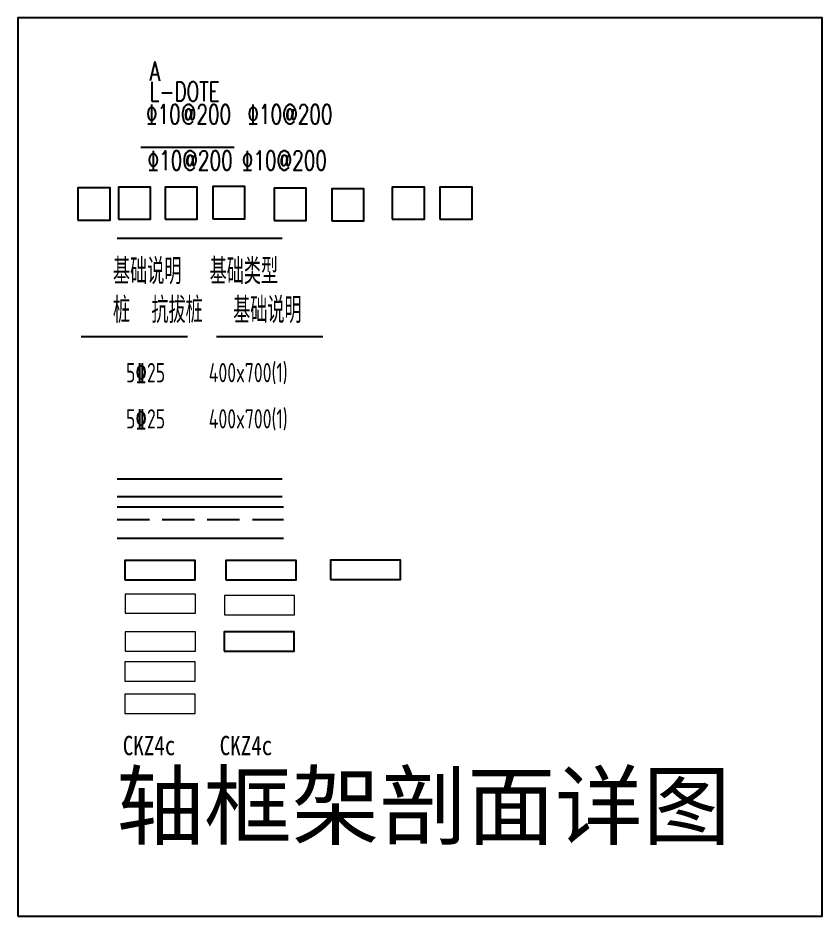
# Model space of a CAD drawing. Header units: millimetres. Extents: x 2998490 to 15040601, y 444546 to 7822218.
# Drawn here: x 14026562 to 14039059, y 7708385 to 7722341 of the extents above; entities that cross this region are included whole.
import ezdxf

# ---------------------------------------------------------------- set-up
doc = ezdxf.new("R2010")
doc.units = ezdxf.units.MM
doc.header["$LTSCALE"] = 2000
for name, pattern in [('ACAD_ISO02W100', [15, 12, -3]), ('CONTINOUS', [0]), ('DASH', [0.35, 0.25, -0.1]), ('DOTE', [2.42, 2, -0.2, 0.02, -0.2])]:
    doc.linetypes.add(name, pattern=pattern)
for name, color, linetype in [('3-AXIS', 3, 'Continuous'), ('3-AXIS_TEXT', 7, 'Continuous'), ('3-ban', 84, 'Continuous'), ('3-ban-hatch', 9, 'Continuous'), ('3-ban-rein', 1, 'Continuous'), ('3-ban设备基础', 3, 'Continuous'), ('3-column-DOWN', 232, 'Continuous'), ('3-column-DOWN-jichu', 232, 'Continuous'), ('3-COLUMN-UP', 2, 'Continuous'), ('3-dcl', 3, 'Continuous'), ('3-dote', 43, 'DOTE'), ('3-dote-axis', 214, 'Continuous'), ('3-HATCH', 8, 'Continuous'), ('3-hole', 3, 'Continuous'), ('3-jichu', 4, 'Continuous'), ('3-jichu-说明', 4, 'Continuous'), ('3-jichu桩', 4, 'Continuous'), ('3-jichu桩HATCH', 8, 'Continuous'), ('3-jichu类型', 43, 'Continuous'), ('3-jichu试验桩', 4, 'Continuous'), ('3-liang-rein-X', 54, 'Continuous'), ('3-liang-rein-Y', 130, 'Continuous'), ('3-liang-R截面-X', 50, 'Continuous'), ('3-liang-R截面-Y', 70, 'Continuous'), ('3-liang-s', 120, 'Continuous'), ('3-liang-s-1', 44, 'Continuous'), ('3-liang-xu', 120, 'DASH'), ('3-liang-xucl', 70, 'Continuous'), ('3-liang-xuRein', 73, 'CONTINOUS'), ('3-qiang-DOWN', 5, 'Continuous'), ('3-qiang-hatch', 8, 'Continuous'), ('3-qiang-UP', 2, 'Continuous'), ('3-柱墙定位', 205, 'Continuous'), ('3-柱钢筋', 7, 'Continuous'), ('3-标题', 4, 'Continuous'), ('3-沉降观测点', 6, 'Continuous'), ('3-装饰线脚', 7, 'Continuous'), ('31-beam-text', 54, 'Continuous'), ('31-column-text', 50, 'Continuous'), ('图框', 7, 'Continuous')]:
    doc.layers.add(name, color=color, linetype=linetype)
for name, color, linetype, lineweight in [('3-对图', 1, 'Continuous', 5), ('3-引线', 9, 'Continuous', 15), ('3-檩条', 200, 'Continuous', 5), ('3-虚线', 6, 'ACAD_ISO02W100', 13), ('3-零部件', 73, 'Continuous', 5)]:
    doc.layers.add(name, color=color, linetype=linetype, lineweight=lineweight)
doc.styles.add('ST', font='NSimSun.ttf', dxfattribs={"height": 1})
doc.styles.add('TSSD_Rein', font='Tssdeng.shx', dxfattribs={"width": 0.7, "bigfont": 'hztxt.shx'})
doc.styles.add('宋体', font='NSimSun-18030.ttf')
doc.styles.add('汉字', font='tj-romans1.shx', dxfattribs={"width": 0.7, "bigfont": 'tjhztxt.shx'})

msp = doc.modelspace()

# ---------------------------------------------------------------- linework, layer by layer
at = {"layer": '3-ban-rein'}
msp.add_line((14028471.9, 7720333.3), (14029924.2, 7720333.3), dxfattribs=at)
at = {"layer": '3-ban设备基础'}
msp.add_lwpolyline([(14029765.2, 7712500.8), (14030855.9, 7712500.8), (14030855.9, 7712800.8), (14029765.2, 7712800.8)], close=True, dxfattribs=at)
at = {"layer": '3-column-DOWN'}
msp.add_lwpolyline([(14028848.1, 7719213.8), (14029348.1, 7719213.8), (14029348.1, 7719713.8), (14028848.1, 7719713.8)], close=True, dxfattribs=at)
at = {"layer": '3-column-DOWN-jichu'}
msp.add_lwpolyline([(14028124.4, 7719213.8), (14028624.4, 7719213.8), (14028624.4, 7719713.8), (14028124.4, 7719713.8)], close=True, dxfattribs=at)
at = {"layer": '3-COLUMN-UP'}
msp.add_lwpolyline([(14027493.7, 7719201), (14027993.7, 7719201), (14027993.7, 7719701), (14027493.7, 7719701)], close=True, dxfattribs=at)
at = {"layer": '3-dcl'}
msp.add_lwpolyline([(14030541.6, 7719194.9), (14031041.6, 7719194.9), (14031041.6, 7719694.9), (14030541.6, 7719694.9)], close=True, dxfattribs=at)
at = {"layer": '3-dote'}
msp.add_line((14027545.1, 7717390.2), (14029197.4, 7717390.2), dxfattribs=at)
at = {"layer": '3-dote-axis'}
msp.add_line((14029646.1, 7717390.2), (14031298.4, 7717390.2), dxfattribs=at)
at = {"layer": '3-HATCH'}
msp.add_lwpolyline([(14031438.1, 7719188.3), (14031938.1, 7719188.3), (14031938.1, 7719688.3), (14031438.1, 7719688.3)], close=True, dxfattribs=at)
at = {"layer": '3-hole'}
msp.add_lwpolyline([(14029589.1, 7719220.4), (14030089.1, 7719220.4), (14030089.1, 7719720.4), (14029589.1, 7719720.4)], close=True, dxfattribs=at)
at = {"layer": '3-jichu'}
msp.add_line((14028105, 7718921.2), (14030670, 7718921.2), dxfattribs=at)
at = {"layer": '3-liang-s'}
msp.add_line((14028105, 7715177.6), (14030670, 7715177.6), dxfattribs=at)
at = {"layer": '3-liang-s-1'}
msp.add_line((14028105, 7714903.4), (14030670, 7714903.4), dxfattribs=at)
at = {"layer": '3-liang-xu'}
msp.add_line((14028105, 7714545.6), (14030687.7, 7714545.6), dxfattribs=at)
at = {"layer": '3-liang-xucl'}
msp.add_line((14028105, 7714741.6), (14030687.7, 7714741.6), dxfattribs=at)
at = {"layer": '3-liang-xuRein'}
msp.add_line((14028105, 7714257.4), (14030687.7, 7714257.4), dxfattribs=at)
at = {"layer": '3-qiang-DOWN'}
msp.add_lwpolyline([(14029793.2, 7713611.7), (14030883.8, 7713611.7), (14030883.8, 7713911.7), (14029793.2, 7713911.7)], close=True, dxfattribs=at)
at = {"layer": '3-qiang-hatch'}
msp.add_lwpolyline([(14031417.3, 7713616.4), (14032508, 7713616.4), (14032508, 7713916.4), (14031417.3, 7713916.4)], close=True, dxfattribs=at)
at = {"layer": '3-qiang-UP'}
msp.add_lwpolyline([(14028224.6, 7713611.7), (14029315.2, 7713611.7), (14029315.2, 7713911.7), (14028224.6, 7713911.7)], close=True, dxfattribs=at)
at = {"layer": '3-对图'}
msp.add_lwpolyline([(14029770.6, 7713067.4), (14030861.3, 7713067.4), (14030861.3, 7713367.4), (14029770.6, 7713367.4)], close=True, dxfattribs=at)
at = {"layer": '3-引线'}
msp.add_lwpolyline([(14028224.6, 7711532.3), (14029315.2, 7711532.3), (14029315.2, 7711832.3), (14028224.6, 7711832.3)], close=True, dxfattribs=at)
at = {"layer": '3-檩条'}
msp.add_lwpolyline([(14028228.9, 7713089.2), (14029319.6, 7713089.2), (14029319.6, 7713389.2), (14028228.9, 7713389.2)], close=True, dxfattribs=at)
at = {"layer": '3-沉降观测点'}
msp.add_lwpolyline([(14033119.1, 7719213.8), (14033619.1, 7719213.8), (14033619.1, 7719713.8), (14033119.1, 7719713.8)], close=True, dxfattribs=at)
at = {"layer": '3-虚线'}
msp.add_lwpolyline([(14028224.6, 7712035.4), (14029315.2, 7712035.4), (14029315.2, 7712335.4), (14028224.6, 7712335.4)], close=True, dxfattribs=at)
at = {"layer": '3-装饰线脚'}
msp.add_lwpolyline([(14032380.3, 7719213.8), (14032880.3, 7719213.8), (14032880.3, 7719713.8), (14032380.3, 7719713.8)], close=True, dxfattribs=at)
at = {"layer": '3-零部件'}
msp.add_lwpolyline([(14028228.9, 7712500.8), (14029319.6, 7712500.8), (14029319.6, 7712800.8), (14028228.9, 7712800.8)], close=True, dxfattribs=at)
at = {"layer": '图框'}
msp.add_lwpolyline([(14026562.4, 7708385), (14039058.7, 7708385), (14039058.7, 7722341.2), (14026562.4, 7722341.2)], close=True, dxfattribs=at)

# ---------------------------------------------------------------- texts
at = {"layer": '3-AXIS', "style": '汉字', "width": 0.7}
msp.add_text('A', height=300, dxfattribs=at).set_placement((14028607.1, 7721362.3))
at = {"layer": '3-AXIS_TEXT', "style": '汉字', "width": 0.7}
msp.add_text('L-DOTE', height=300, dxfattribs=at).set_placement((14028607.1, 7721048))
at = {"layer": '3-ban', "style": '汉字', "width": 0.7}
msp.add_text('%%13110@200', height=300, dxfattribs=at).set_placement((14028552, 7720693.9))
at = {"layer": '3-ban-hatch', "style": '汉字', "width": 0.7}
msp.add_text('%%13110@200', height=300, dxfattribs=at).set_placement((14030127.8, 7720693.9))
at = {"layer": '3-jichu-说明', "style": '汉字', "width": 0.7}
msp.add_text('基础说明', height=400, dxfattribs=at).set_placement((14028039.3, 7718203.5))
at = {"layer": '3-jichu桩', "style": '汉字', "width": 0.7}
msp.add_text('桩', height=400, dxfattribs=at).set_placement((14028039.3, 7717600.6))
at = {"layer": '3-jichu桩HATCH', "style": '汉字', "width": 0.7}
msp.add_text('基础说明', height=400, dxfattribs=at).set_placement((14029906.8, 7717600.6))
at = {"layer": '3-jichu类型', "style": '汉字', "width": 0.7}
msp.add_text('基础类型', height=400, dxfattribs=at).set_placement((14029541.1, 7718203.5))
at = {"layer": '3-jichu试验桩', "style": '汉字', "width": 0.7}
msp.add_text('抗拔桩', height=400, dxfattribs=at).set_placement((14028635.8, 7717600.6))
at = {"layer": '3-liang-rein-X', "style": 'TSSD_Rein', "width": 0.7}
msp.add_text('5%%13225', height=300, dxfattribs=at).set_placement((14028241.2, 7716679.2))
at = {"layer": '3-liang-rein-Y', "style": 'TSSD_Rein', "width": 0.7}
msp.add_text('5%%13225', height=300, dxfattribs=at).set_placement((14028241.2, 7715961.6))
at = {"layer": '3-liang-R截面-X', "style": 'TSSD_Rein', "width": 0.7}
msp.add_text('400x700(1)', height=300, dxfattribs=at).set_placement((14029527.5, 7716679.2))
at = {"layer": '3-liang-R截面-Y', "style": 'TSSD_Rein', "width": 0.7}
msp.add_text('400x700(1)', height=300, dxfattribs=at).set_placement((14029527.5, 7715961.6))
at = {"layer": '3-柱墙定位', "style": 'ST', "width": 0.8}
msp.add_text('CKZ4c', height=300, dxfattribs=at).set_placement((14029697.8, 7710884.9))
at = {"layer": '3-柱钢筋', "style": 'ST', "width": 0.8}
msp.add_text('CKZ4c', height=300, dxfattribs=at).set_placement((14028191.9, 7710884.9))
at = {"layer": '3-标题', "style": '宋体'}
msp.add_text('轴框架剖面详图', height=1000, dxfattribs=at).set_placement((14028090, 7709597.3))
at = {"layer": '31-beam-text', "style": '汉字', "width": 0.7}
msp.add_text('%%13110@200', height=300, dxfattribs=at).set_placement((14028576.3, 7719977.4))
at = {"layer": '31-column-text', "style": '汉字', "width": 0.7}
msp.add_text('%%13110@200', height=300, dxfattribs=at).set_placement((14030040.8, 7719977.4))

doc.saveas('drawing.dxf')
